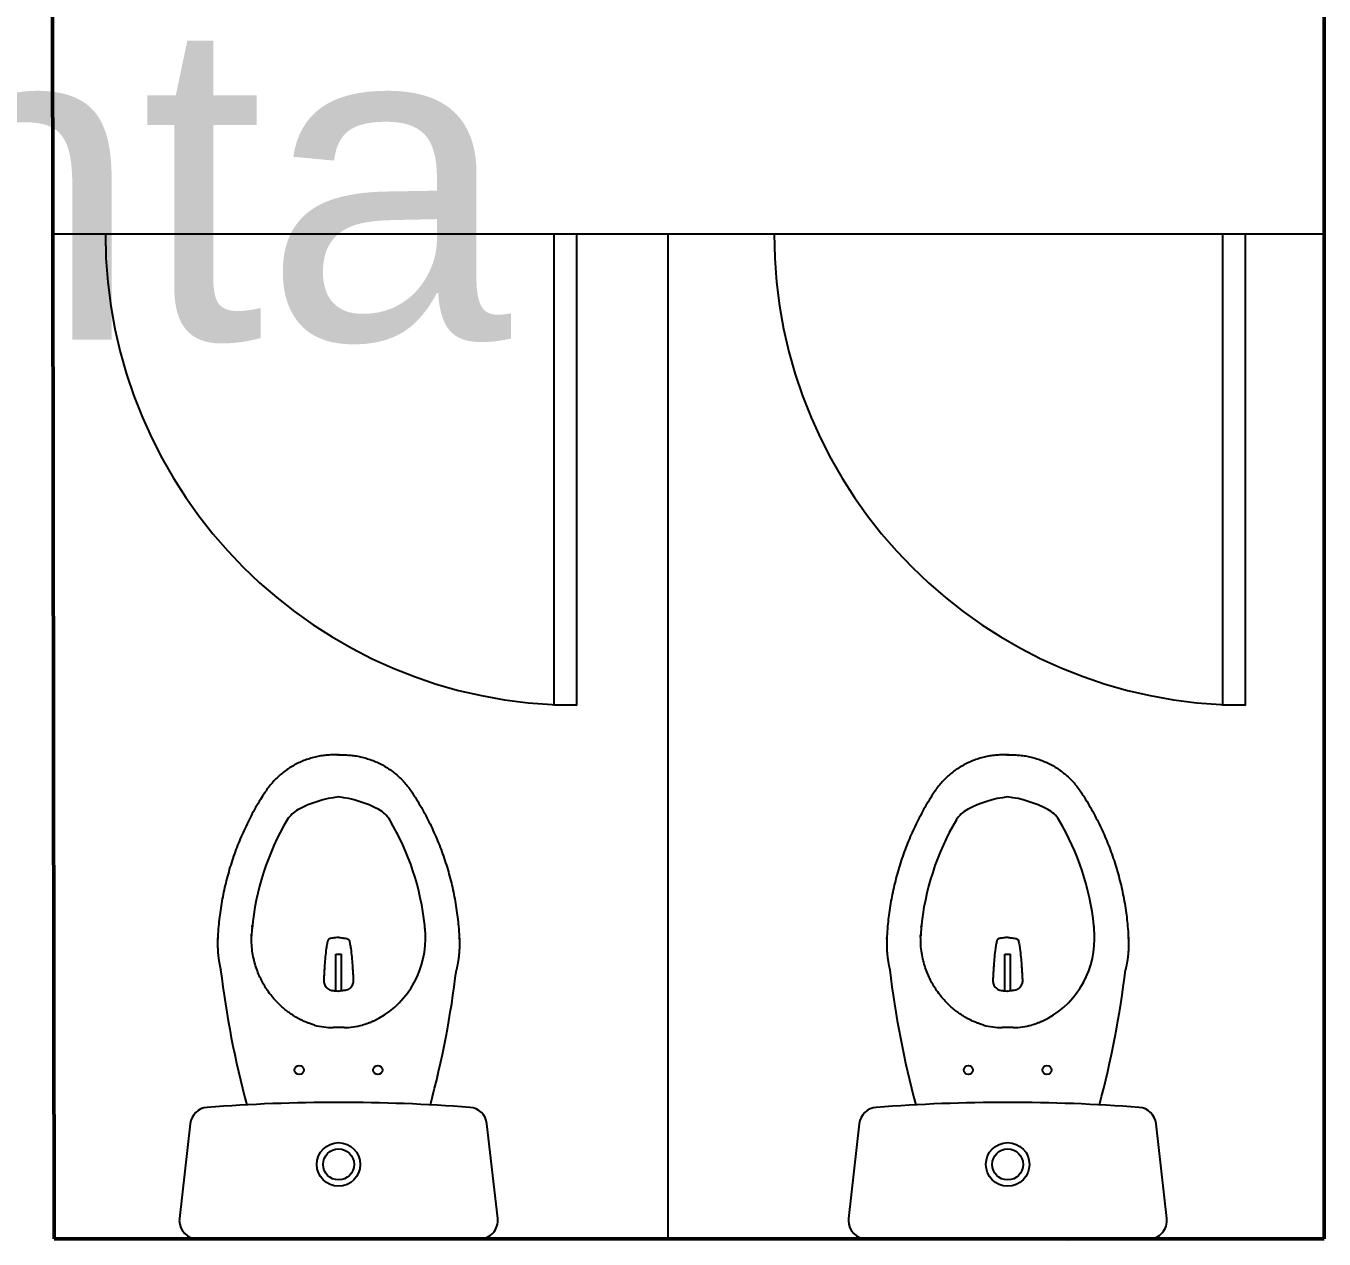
# Model space of a CAD drawing. Header units: millimetres. Extents: x 3051.7 to 3117.6, y 1576.4 to 1673.3.
# Drawn here: x 3082.101 to 3084.14, y 1591.561 to 1593.466 of the extents above; entities that cross this region are included whole.
import ezdxf

# ---------------------------------------------------------------- set-up
doc = ezdxf.new("R2010")
doc.units = ezdxf.units.MM
doc.layers.add('1º piso muebles', color=7, linetype='Continuous')
doc.layers.add('1º piso paredes', color=50, linetype='Continuous', lineweight=50)
doc.styles.get("Standard").update_dxf_attribs({"font": 'arial.ttf'})

# ---------------------------------------------------------------- blocks, each defined once
blk = doc.blocks.new('drakar planta')
at = {"linetype": 'Continuous'}
for p, q in [((9.3966, 5.6327), (9.3966, 5.6327)), ((9.8389, 5.6327), (9.3966, 5.6327)), ((9.8389, 5.6327), (9.8389, 5.6327)), ((9.3677, 5.6004), (9.3677, 5.6004)), ((9.3677, 5.6004), (9.3846, 5.4518)), ((9.8509, 5.4518), (9.8678, 5.6004)), ((9.8678, 5.6004), (9.8678, 5.6004)), ((9.3846, 5.4518), (9.3846, 5.4518)), ((9.8509, 5.4518), (9.8509, 5.4518)), ((9.6178, 5.3007), (9.6265, 5.3007)), ((9.6134, 5.2431), (9.6134, 5.1856)), ((9.6176, 5.2435), (9.6152, 5.2432)), ((9.6176, 5.2435), (9.6181, 5.2435)), ((9.6205, 5.2432), (9.6181, 5.2435)), ((9.6223, 5.2431), (9.6223, 5.1856)), ((9.6223, 5.1856), (9.6134, 5.1856)), ((9.4821, 5.1434), (9.4824, 5.1407)), ((9.7536, 5.1434), (9.7533, 5.1407)), ((9.7545, 5.1578), (9.7544, 5.154)), ((9.7544, 5.154), (9.7544, 5.154))]:
    blk.add_line(p, q, dxfattribs=at)
at = {"ltscale": 0.01}
blk.add_line((9.6092, 5.3007), (9.6178, 5.3007), dxfattribs=at)
at = {"linetype": 'Continuous'}
for centre, radius in [((9.6178, 5.5157), 0.0342), ((9.6178, 5.5157), 0.0244), ((9.5561, 5.3674), 0.0072), ((9.6796, 5.3674), 0.0072)]:
    blk.add_circle(centre, radius, dxfattribs=at)
for centre, radius, start, end in [((9.3966, 5.6037), 0.0291, 90, 186.4831), ((9.8389, 5.6037), 0.0291, 0, 90), ((9.8389, 5.6037), 0.0291, 353.5169, 0), ((9.4135, 5.4551), 0.0291, 186.4831, 265.6595), ((9.822, 5.4551), 0.0291, 274.3405, 353.5169), ((9.6178, 8.1465), 2.7282, 265.6595, 274.3405), ((10.9479, 5.0275), 1.5262, 165.0155, 173.1331), ((8.2857, 5.0272), 1.5283, 6.8679, 14.9756), ((9.6246, 5.1613), 0.1433, 115.2636, 179.6481), ((9.6092, 5.1878), 0.1129, 90, 104.8453), ((9.6265, 5.1878), 0.1129, 75.1657, 90), ((9.6671, 5.1617), 0.1859, 179.8512, 185.6502), ((9.8881, 5.1828), 0.4079, 185.2168, 185.7358), ((9.8889, 5.183), 0.4087, 185.9431, 210.6376), ((9.6172, 5.1602), 0.00101, 263.4365, 309.8712), ((9.6185, 5.1602), 0.00101, 230.1288, 276.5635), ((9.3468, 5.183), 0.4087, 329.3624, 354.7538), ((9.537, 5.1642), 0.2176, 354.506, 358.1692), ((9.5759, 4.9984), 0.0453, 211.4552, 242.0451), ((9.639, 5.1172), 0.1798, 242.0447, 263.2555), ((9.5967, 5.1172), 0.1798, 276.7445, 297.9553), ((9.6598, 4.9984), 0.0453, 297.9549, 328.5855)]:
    blk.add_arc(centre, radius, start, end, dxfattribs=at)
for points, knots in [([(9.5634, 5.2909), (9.564, 5.2912), (9.5645, 5.2914), (9.5651, 5.2917), (9.5656, 5.2919), (9.5666, 5.2923), (9.5679, 5.2929), (9.5692, 5.2934), (9.571, 5.294), (9.5734, 5.2949), (9.5767, 5.296), (9.579, 5.2966), (9.5805, 5.297)], [0.8678487, 0.8678487, 0.8678487, 0.8678487, 0.8798629, 0.8798629, 0.8798629, 0.8909521, 0.9003997, 0.9091834, 0.9229673, 0.9427072, 0.9683896, 1, 1, 1, 1]), ([(9.6552, 5.297), (9.6566, 5.2967), (9.6586, 5.2961), (9.6617, 5.2951), (9.6642, 5.2942), (9.6665, 5.2934), (9.6689, 5.2924), (9.6715, 5.2913), (9.6743, 5.29), (9.6771, 5.2886), (9.6797, 5.2873), (9.6821, 5.286), (9.6841, 5.2849), (9.6865, 5.2834), (9.6896, 5.2815), (9.6935, 5.2788), (9.6982, 5.2754), (9.7037, 5.271), (9.7098, 5.2656), (9.7163, 5.2591), (9.723, 5.2514), (9.7291, 5.2432), (9.7345, 5.2347), (9.7392, 5.2261), (9.7436, 5.2167), (9.7474, 5.2065), (9.7506, 5.1954), (9.753, 5.1836), (9.7545, 5.1708), (9.7545, 5.1628), (9.7545, 5.158)], [0, 0, 0, 0, 0.03073, 0.0557919, 0.0752101, 0.0908298, 0.1057126, 0.128628, 0.1479371, 0.1642292, 0.1850908, 0.1958664, 0.2064561, 0.220969, 0.23993, 0.2633379, 0.294561, 0.3312722, 0.3734704, 0.4211544, 0.4743227, 0.5329738, 0.5805653, 0.6312404, 0.6849983, 0.7418381, 0.8017591, 0.8647604, 0.930841, 0.9987863, 0.9987863, 0.9987863, 0.9987863]), ([(9.6171, 5.1592), (9.6158, 5.1594), (9.6145, 5.1595), (9.6119, 5.1598), (9.6106, 5.16), (9.608, 5.1604), (9.6067, 5.1606), (9.6048, 5.161), (9.6042, 5.1611), (9.603, 5.1617), (9.6024, 5.162), (9.6016, 5.163), (9.6012, 5.1635), (9.6009, 5.1644), (9.6008, 5.1647), (9.6007, 5.1653), (9.6006, 5.1656), (9.6003, 5.1671), (9.6001, 5.1683), (9.5993, 5.1719), (9.5989, 5.1743), (9.5979, 5.1812), (9.5975, 5.1857), (9.5967, 5.1945), (9.5963, 5.1987), (9.5959, 5.205), (9.5958, 5.2071), (9.5955, 5.2113), (9.5954, 5.2134), (9.5951, 5.2176), (9.595, 5.2197), (9.5949, 5.2229), (9.5948, 5.224), (9.5947, 5.2261), (9.5947, 5.2272), (9.5948, 5.2303), (9.5954, 5.2324), (9.5973, 5.2363), (9.5987, 5.2382), (9.6016, 5.2403), (9.6026, 5.2409), (9.605, 5.2419), (9.6062, 5.2422), (9.6081, 5.2425), (9.6087, 5.2426), (9.61, 5.2427), (9.6107, 5.2428), (9.6126, 5.243), (9.6139, 5.2431), (9.6152, 5.2432), (9.6152, 5.2432), (9.6152, 5.2432), (9.6152, 5.2432)], [0, 0, 0, 0, 0.03125, 0.03125, 0.0625, 0.0625, 0.09375, 0.09375, 0.109375, 0.109375, 0.125, 0.125, 0.140625, 0.140625, 0.148438, 0.148438, 0.15625, 0.15625, 0.1875, 0.1875, 0.25, 0.25, 0.375, 0.375, 0.5, 0.5, 0.5625, 0.5625, 0.625, 0.625, 0.6875, 0.6875, 0.71875, 0.71875, 0.75, 0.75, 0.8125, 0.8125, 0.875, 0.875, 0.90625, 0.90625, 0.9375, 0.9375, 0.953125, 0.953125, 0.96875, 0.96875, 1, 1, 1, 1.000009, 1.000009, 1.000009, 1.000009]), ([(9.6186, 5.1592), (9.6199, 5.1594), (9.6212, 5.1595), (9.6238, 5.1598), (9.6251, 5.16), (9.6277, 5.1604), (9.629, 5.1606), (9.6309, 5.161), (9.6315, 5.1611), (9.6327, 5.1617), (9.6333, 5.162), (9.6341, 5.163), (9.6345, 5.1635), (9.6348, 5.1644), (9.6349, 5.1647), (9.635, 5.1653), (9.6351, 5.1656), (9.6354, 5.1671), (9.6356, 5.1683), (9.6364, 5.1719), (9.6368, 5.1743), (9.6378, 5.1812), (9.6382, 5.1857), (9.639, 5.1945), (9.6394, 5.1987), (9.6398, 5.205), (9.6399, 5.2071), (9.6402, 5.2113), (9.6403, 5.2134), (9.6406, 5.2176), (9.6407, 5.2197), (9.6408, 5.2229), (9.6409, 5.224), (9.641, 5.2261), (9.641, 5.2272), (9.6409, 5.2303), (9.6403, 5.2324), (9.6384, 5.2363), (9.637, 5.2382), (9.6341, 5.2403), (9.6331, 5.2409), (9.6307, 5.2419), (9.6295, 5.2422), (9.6276, 5.2425), (9.627, 5.2426), (9.6257, 5.2427), (9.625, 5.2428), (9.6231, 5.243), (9.6218, 5.2431), (9.6205, 5.2432)], [0, 0, 0, 0, 0.03125, 0.03125, 0.0625, 0.0625, 0.09375, 0.09375, 0.109375, 0.109375, 0.125, 0.125, 0.140625, 0.140625, 0.1484375, 0.1484375, 0.15625, 0.15625, 0.1875, 0.1875, 0.25, 0.25, 0.375, 0.375, 0.5, 0.5, 0.5625, 0.5625, 0.625, 0.625, 0.6875, 0.6875, 0.71875, 0.71875, 0.75, 0.75, 0.8125, 0.8125, 0.875, 0.875, 0.90625, 0.90625, 0.9375, 0.9375, 0.953125, 0.953125, 0.96875, 0.96875, 0.9999928, 0.9999928, 0.9999928, 0.9999928])]:
    blk.add_open_spline(points, degree=3, knots=knots, dxfattribs=at)
blk.add_open_spline([(9.5948, 5.2285), (9.5948, 5.2286), (9.5948, 5.2287), (9.5948, 5.2288)], degree=3, dxfattribs=at)
for points, weights, degree, knots in [([(9.4288, 5.1879), (9.4296, 5.1949), (9.4308, 5.2019), (9.4324, 5.2088), (9.4325, 5.2092), (9.4326, 5.2096), (9.4327, 5.2099)], [0.94216281398, 0.929295544402, 0.917706959429, 0.907397059062, 0.907397059062, 0.907397059062, 0.907397059062], 3, [0, 0, 0, 0, 0.08501565, 0.08501565, 0.08501565, 0.08958153, 0.08958153, 0.08958153, 0.08958153]), ([(9.8069, 5.1879), (9.8061, 5.1948), (9.8049, 5.2018), (9.8033, 5.2087), (9.8032, 5.2091), (9.8031, 5.2095), (9.803, 5.2099)], [0.94216281398, 0.929356038323, 0.91781595237, 0.907542556122, 0.907542556122, 0.907542556122, 0.907542556122], 3, [0, 0, 0, 0, 0.08461596, 0.08461596, 0.08461596, 0.08948508, 0.08948508, 0.08948508, 0.08948508]), ([(9.6178, 4.8727), (9.617, 4.8727), (9.6161, 4.8727), (9.5422, 4.8699), (9.5019, 4.932), (9.4345, 5.0356), (9.4281, 5.159), (9.4281, 5.16), (9.428, 5.1611), (9.4274, 5.1745), (9.4288, 5.1879)], [1, 0.999818026965, 1, 0.869595072185, 1, 0.965853886877, 1, 0.999997543195, 1, 0.96771874759, 0.94216281398], 2, [0, 0, 0, 0.004294, 0.004294, 0.32836, 0.32836, 0.929345, 0.929345, 0.934486, 0.934486, 1, 1, 1]), ([(9.6178, 4.8727), (9.6187, 4.8727), (9.6196, 4.8727), (9.6935, 4.8699), (9.7338, 4.932), (9.8012, 5.0356), (9.8076, 5.159), (9.8076, 5.16), (9.8077, 5.1611), (9.8083, 5.1745), (9.8069, 5.1879)], [1, 0.999818026965, 1, 0.869595072185, 1, 0.965853886877, 1, 0.999997543195, 1, 0.96771874759, 0.94216281398], 2, [0, 0, 0, 0.004294, 0.004294, 0.32836, 0.32836, 0.929345, 0.929345, 0.934486, 0.934486, 1, 1, 1])]:
    blk.add_rational_spline(points, weights, degree=degree, knots=knots, dxfattribs=at)

msp = doc.modelspace()

# ---------------------------------------------------------------- linework, layer by layer
at = {"layer": '1º piso muebles'}
for p, q in [((3082.1428, 1593.1391), (3084.1402, 1593.1391)), ((3083.109, 1593.1391), (3083.109, 1591.561)), ((3083.1175, 1591.561), (3082.4436, 1591.561))]:
    msp.add_line(p, q, dxfattribs=at)
for points in [[(3082.9654, 1593.1391), (3082.9654, 1592.3991), (3082.9304, 1592.3991), (3082.9304, 1593.1391)], [(3084.0161, 1593.1391), (3084.0161, 1592.3991), (3083.9811, 1592.3991), (3083.9811, 1593.1391)]]:
    msp.add_lwpolyline(points, close=True, dxfattribs=at)
for centre in [(3082.9654, 1593.1391), (3084.0161, 1593.1391)]:
    msp.add_arc(centre, 0.74, 180, 270, dxfattribs=at)
at = {"layer": '1º piso paredes'}
for p, q in [((3082.1402, 1595.1703), (3082.1448, 1591.561)), ((3084.1402, 1595.1703), (3084.1402, 1591.561)), ((3082.1448, 1591.561), (3084.1402, 1591.561)), ((3083.8381, 1591.561), (3083.7381, 1591.5609)), ((3083.9402, 1591.561), (3084.1402, 1591.561))]:
    msp.add_line(p, q, dxfattribs=at)

# ---------------------------------------------------------------- block references
at = {"layer": '1º piso muebles', "rotation": 180}
for p in [(3092.2096, 1597.1937), (3093.2609, 1597.1937)]:
    msp.add_blockref('drakar planta', p, dxfattribs=at)

# ---------------------------------------------------------------- texts
at = {"layer": '1º piso paredes', "insert": (3080.9601, 1594.3063), "char_height": 0.5, "attachment_point": 1}
msp.add_mtext_dynamic_manual_height_columns('Baños planta', width=3.165635, gutter_width=12.5, heights=[0], dxfattribs=at)

doc.saveas('drawing.dxf')
